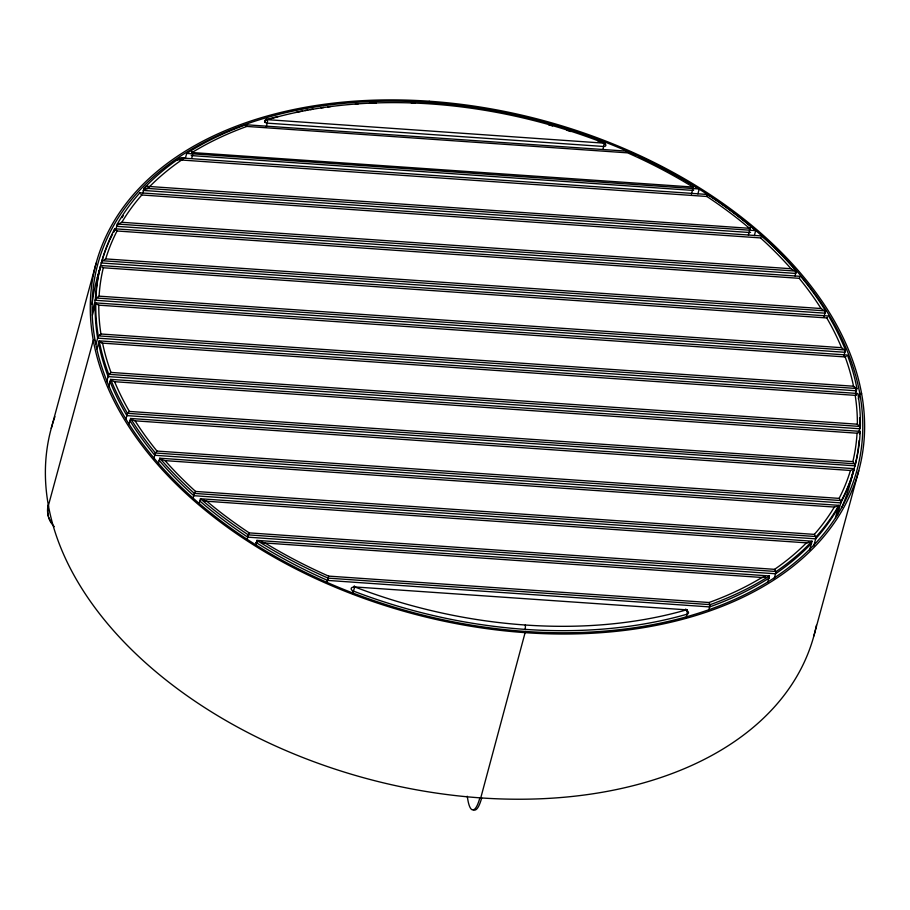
<?xml version="1.0" encoding="UTF-8"?>
<svg xmlns="http://www.w3.org/2000/svg" width="910" height="910" viewBox="0 0 910 910"><rect width="100%" height="100%" fill="white"/><g stroke="black" fill="none" stroke-linecap="round" stroke-linejoin="round"><path stroke-width="1.36" d="M811.424 543.463L811.345 542.849A1.649 0.91 -41.1 0 1 811.424 543.463A390.219 251.865 15.2 0 1 775.559 573.766L247.736 537.15L248.237 535.501M768.813 578.225L768.802 577.827A1.24 0.739 -35.8 0 1 768.813 578.225A390.219 251.865 15.2 0 1 709.641 606.913L327.52 580.409L327.941 578.783M192.658 154.541L191.748 158.249M692.681 189.234L691.429 194.228M856.333 390.788L855.969 388.866L856.208 389.4A2.446 1.661 54 0 1 856.344 390.799L97.643 338.145A390.219 251.865 15.2 0 1 95.186 305.191A2.525 1.638 58.8 0 1 95.778 304.372A3.185 2.07 59 0 1 96.028 304.281M110.554 380.983A2.241 1.57 48.8 0 0 110.042 381.643A390.219 251.865 15.2 0 0 126.9 415.62L854.911 465.818A2.889 1.786 63.6 0 0 854.797 464.646M709.629 606.924L709.766 605.275M260.886 542.007L265.117 543.008A387.137 249.886 15.2 0 0 328.601 576.11L328.362 577.042M604.251 143.416L604.365 142.54L603.046 149.069M51.256 428.371L96.141 263.161M823.994 316.669L825.563 310.901A390.231 251.877 15.2 0 0 800.72 276.378L114.728 228.785A390.231 251.877 15.2 0 0 101.954 260.704L95.948 282.817A390.231 251.877 15.2 0 0 92.092 304.315M92.57 310.276L95.903 297.991A390.231 251.877 15.2 0 1 100.669 265.527L828.657 316.032A390.231 251.877 15.2 0 1 845.447 349.997L843.888 355.764M113.784 232.243L114.728 228.785M92.41 315.19L95.755 302.905L847.415 355.048A390.231 251.877 15.2 0 1 856.947 388.513L855.65 393.291M115.672 230.071L117.31 224.042A390.231 251.877 15.2 0 1 139.844 192.818M48.401 505.516L93.286 340.306L95.084 340.431M96.073 343.946L98.269 335.87A390.231 251.877 15.2 0 1 95.778 302.905M96.983 348.928L99.167 340.852L857.857 393.495A390.231 251.877 15.2 0 1 860.371 426.471L858.801 432.239M142.745 193.125L144.087 188.177L755.687 230.617L754.344 235.554M106.732 381.597L108.711 374.317A390.231 251.877 15.2 0 1 99.19 340.863M108.7 386.659L110.667 379.368L860.212 431.374A390.231 251.877 15.2 0 1 855.468 463.85L849.485 485.974A390.231 251.877 15.2 0 1 841.727 507.496M185.344 158.363L186.686 153.415A390.231 251.877 15.2 0 1 245.893 124.738L627.98 151.242A390.231 251.877 15.2 0 1 699.221 188.984L697.879 193.921M125.83 419.362L127.468 413.333L855.468 463.85M128.924 424.504L130.562 418.475L854.183 468.673A390.231 251.877 15.2 0 1 841.397 500.591L837.325 515.583M153.767 459.027L155.405 452.998A390.231 251.877 15.2 0 1 130.585 418.475M158.169 464.248L159.807 458.219L838.804 505.334L835.471 517.619M264.969 122.509L265.663 119.927A2.468 1.297 73.6 0 1 267.506 119.665A387.774 250.295 15.2 0 1 603.944 143.006L604.763 143.041M266.255 127.013L267.574 121.371L266.767 119.29M193.068 498.191L194.365 493.413A390.231 251.877 15.2 0 1 159.819 458.219M199.085 503.696L200.427 498.76L812.038 541.188L809.695 549.833M247.008 539.823L248.35 534.875A390.231 251.877 15.2 0 1 200.45 498.76M255.562 545.329L256.904 540.392L769.428 575.95L767.756 582.127M326.792 583.071L328.135 578.134A390.231 251.877 15.2 0 1 256.916 540.392M352.545 593.502L354.82 586.95L687.084 609.882M480.764 797.899L525.434 631.449M748.407 234.973L749.089 232.471A3.083 0.694 -86 0 0 749.351 231.06M686.151 617.924L687.164 614.17A3.083 1.991 15.2 0 0 687.414 610.928M795.021 275.935L796.318 271.146A390.231 251.877 15.2 0 0 761.761 235.963M708.606 610.678L710.244 604.649A390.231 251.877 15.2 0 0 769.428 575.95M774.16 578.908L776.173 571.503A390.231 251.877 15.2 0 0 812.038 541.188M813.79 545.795L816.293 536.57A390.231 251.877 15.2 0 0 838.804 505.334M858.335 398.91L859.802 393.484L861.599 393.609M859.586 433.683L860.212 431.374M813.858 635.965L858.744 470.754A395.179 255.073 15.2 0 0 344.958 101.954A395.179 255.073 15.2 0 0 228.626 528.164A395.179 255.073 15.2 0 0 858.744 470.754M837.644 506.586L838.076 506.859A1.9 0.955 -45 0 1 838.201 507.598A390.219 251.865 15.2 0 1 815.678 538.834L193.75 495.688L194.171 494.403M750.613 232.277A3.083 1.991 15.2 0 1 749.089 232.471L143.462 190.452L144.861 188.984L147.818 188.438A387.137 249.886 15.2 0 1 184.309 158.181M248.635 534.329L249.192 532.885L774.581 569.341A387.137 249.886 15.2 0 0 806.431 542.849L809.195 542.326M108.142 376.603A390.219 251.865 15.2 0 1 98.599 343.138L99.281 342.319M143.462 190.452L145.156 188.848L147.818 188.438M195.002 492.481L195.559 491.445L814.348 534.386L815.11 535.512M98.2 336.939L97.643 338.145A2.446 0.876 -55.8 0 1 98.291 336.814M156.247 452.042L156.929 451.053L839.111 498.384L839.998 499.488M140.891 194.285L141.767 194.99L760.567 237.919L761.01 237.305M96.005 298.901L95.732 299.31A2.184 0.899 -52.4 0 0 95.277 300.277L844.833 352.272A2.241 1.57 48.8 0 0 844.707 351.044L844.628 350.839M128.537 412.378L129.345 411.422L852.841 461.62L853.853 462.701M109.678 373.771L110.963 372.429L857.368 424.208L858.858 425.743M116.014 230.287L117.003 230.992L799.185 278.324L799.765 277.721M102.432 261.25L101.829 261.966A2.07 0.944 -49.1 0 0 101.306 262.967L824.938 313.176A2.138 1.547 43.4 0 0 824.733 311.914L824.642 311.709M99.452 335.312L100.93 334.004L853.534 386.227L855.229 387.751M99.531 335.221L100.93 334.004A387.137 249.886 15.2 0 1 98.781 305.168L97.074 304.315M117.822 224.736L117.197 225.407A1.9 0.967 -45.2 0 0 116.673 226.328L795.704 273.432A1.968 1.456 37.4 0 0 795.511 272.352L795.272 271.919M102.17 267.051L103.285 267.756L826.78 317.954L827.486 317.374M192.033 152.732L192.636 152.186A387.774 250.295 15.2 0 1 246.826 126.433L627.638 152.857A387.774 250.295 15.2 0 1 692.669 186.88L693.522 187.323M266.892 120.211L267.506 119.665L604.82 143.211M97.336 297.433L99.053 296.159L841.545 347.677L843.479 349.201M628.048 152.425L627.422 152.266M98.758 305.157L845.163 356.947L846.266 356.288M103.66 260.146L105.674 258.906L821.07 308.536L823.288 310.071M177.257 159.728L178.861 159.068L177.257 159.728L706.933 196.48A3.083 1.081 -56.5 0 1 707.764 196.116M119.438 223.507L121.826 222.302L791.052 268.734L793.657 270.281M353.876 587.485L354.82 586.95L354.206 586.359M112.465 380.824L114.58 381.7L857.061 433.205L858.608 432.591M686.788 609.609L686.129 609.939A387.137 249.886 15.2 0 1 354.843 586.95M132.655 419.942L135.055 420.829L850.44 470.47L852.283 469.867M266.664 119.984L267.506 119.665L266.619 119.415M191.794 152.516L693.545 187.085M160.046 459.721L159.841 459.8A1.968 1.456 37.4 0 0 159.17 460.483M162.287 459.721L165.063 460.631L834.299 507.063L836.517 506.495M856.424 394.735L855.195 395.361L102.591 343.138L100.817 342.308M856.492 394.724L855.195 395.361A387.137 249.886 15.2 0 1 857.368 424.208M353.706 587.268L354.82 586.95L353.865 586.506M182.068 158.317L180.68 158.784L184.275 158.169L182.808 158.204M604.627 142.87L603.944 143.006L604.365 143.757M808.831 542.36L806.431 542.849L206.798 501.251L203.942 500.386M765.06 577.054L761.966 577.486L265.117 543.008L261.602 542.121M266.55 119.745L267.506 119.665L266.55 119.574M191.68 152.266L192.636 152.186L192.727 153.267M353.626 587.052L354.82 586.95A3.083 0.694 -86 0 0 354.001 586.631M765.651 577.031L761.966 577.486A387.137 249.886 15.2 0 1 709.061 602.511L328.578 576.11M186.686 153.415L699.221 188.973M139.821 192.806L761.75 235.952M117.31 224.042L796.318 271.146M101.943 260.692L825.563 310.901M95.903 297.991L845.447 349.997M98.269 335.87L856.947 388.513M108.711 374.317L860.371 426.471M859.597 417.838A390.219 251.865 15.2 0 1 859.757 428.747L108.085 376.592A2.764 0.853 -58.8 0 1 108.756 375.113M155.405 452.998L841.397 500.591M853.193 469.947L853.523 470.22A2.07 0.944 -49.1 0 1 853.58 470.948A390.219 251.865 15.2 0 1 840.783 502.866L154.78 455.273A390.219 251.865 15.2 0 1 129.993 420.75A2.138 1.547 43.4 0 1 130.517 420.067M194.365 493.413L816.293 536.57M248.35 534.875L776.173 571.503M328.135 578.134L710.244 604.649M353.66 586.745L354.82 586.95M191.714 152.015L192.636 152.186A2.468 1.615 58.6 0 0 191.669 151.754M203.476 500.295L206.798 501.251M750.432 228.376L145.93 186.254L144.212 188.688A2.787 0.717 -62.1 0 0 143.439 190.474M687.232 610.189L686.129 609.939A3.083 0.694 -86 0 0 685.492 609.279M100.714 342.285L102.591 343.138A387.137 249.886 15.2 0 0 110.986 372.429M687.221 610.405L686.129 609.939A3.083 1.615 74 0 1 687.164 614.17A390.219 251.865 15.2 0 1 353.251 590.999M604.797 143.45L603.944 143.006L604.638 143.643M750.397 228.672L749.328 228.126A387.137 249.886 15.2 0 0 706.933 196.492A3.083 0.694 -86 0 0 706.66 195.752M687.13 610.599L686.129 609.939L686.959 610.758M750.193 228.911L749.328 228.126A3.083 1.376 -49.9 0 1 750.329 227.887M693.363 187.517L692.669 186.88A2.468 0.785 -58.5 0 1 693.284 186.561M855.138 387.649L853.534 386.227A387.137 249.886 15.2 0 0 845.163 356.947M859.495 432.762L859.609 432.944A2.184 0.899 -52.3 0 1 859.609 433.649M774.581 569.341L775.343 570.866M749.851 229.058L749.328 228.126A3.083 0.694 -86 0 1 749.431 229.468M693.09 187.631L692.669 186.88L692.749 187.96M246.61 125.842L246.826 126.433A2.468 1.388 70.1 0 0 246.018 125.921M429.236 101.226L429.452 102.466M467.194 796.205L467.706 798.991A37.048 8.315 -86 0 0 479.854 797.877L481.663 798.002A37.048 8.315 -86 0 1 473.359 809.547M127.491 413.345A390.231 251.877 15.2 0 1 110.69 379.379M144.099 188.188A390.231 251.877 15.2 0 1 179.964 157.874L707.775 194.49A390.231 251.877 15.2 0 1 755.698 230.617M97.256 277.994A390.231 251.877 15.2 0 1 100.76 267.108M852.818 471.824A390.231 251.877 15.2 0 1 852.295 474.497M852.01 475.828A390.231 251.877 15.2 0 1 850.77 481.14M850.44 470.47A387.137 249.886 15.2 0 1 839.111 498.384M834.299 507.063A387.137 249.886 15.2 0 1 814.348 534.375M249.215 532.885A387.137 249.886 15.2 0 1 206.82 501.251M195.582 491.445A387.137 249.886 15.2 0 1 165.097 460.631M156.964 451.053A387.137 249.886 15.2 0 1 135.089 420.841M129.379 411.422A387.137 249.886 15.2 0 1 114.603 381.7M99.088 296.171A387.137 249.886 15.2 0 1 103.308 267.767M105.708 258.906A387.137 249.886 15.2 0 1 117.037 231.004M121.849 222.313A387.137 249.886 15.2 0 1 141.801 195.002M760.567 237.931A387.137 249.886 15.2 0 1 791.063 268.746M799.196 278.324A387.137 249.886 15.2 0 1 821.07 308.547M826.78 317.954A387.137 249.886 15.2 0 1 841.545 347.677M857.061 433.217A387.137 249.886 15.2 0 1 852.841 461.62M327.554 580.398A390.219 251.865 15.2 0 1 256.324 542.667M247.77 537.15A390.219 251.865 15.2 0 1 199.859 501.035M193.796 495.688A390.219 251.865 15.2 0 1 159.227 460.494M95.334 300.277A390.219 251.865 15.2 0 1 100.077 267.813M101.363 262.979A390.219 251.865 15.2 0 1 106.902 246.746M107.334 245.689A390.219 251.865 15.2 0 1 109.598 240.411M110.076 239.364A390.219 251.865 15.2 0 1 112.567 234.154M116.742 226.328A390.219 251.865 15.2 0 1 118.004 224.144M121.997 217.672A390.219 251.865 15.2 0 1 123.396 215.545M859.142 440.531A390.219 251.865 15.2 0 1 854.854 466.125M840.703 501.103A2.935 1.706 68.1 0 1 840.806 502.877M154.768 455.284A2.935 0.592 -64.8 0 1 155.292 453.897M693.659 190.213A2.468 1.592 15.2 0 1 692.476 190.361L192.442 155.667A2.468 1.592 15.2 0 1 191.18 155.348M98.542 343.127A2.446 1.649 54 0 1 99.281 342.331M859.757 428.747A2.525 1.638 58.9 0 0 859.688 427.404A3.185 2.07 59 0 0 859.495 426.87M126.843 415.62A2.844 0.728 -61.8 0 1 127.434 414.186M775.616 572.094A2.935 1.41 77.5 0 1 775.559 573.778M114.08 231.038A2.935 1.706 68.1 0 1 115.104 230.116M353.216 590.999A3.083 1.991 15.2 0 1 351.192 588.554A3.083 1.991 15.2 0 1 353.831 587.155M525.298 625.022A3.083 0.694 -86 0 1 525.059 629.367M815.747 537.526A2.889 1.558 72.6 0 1 815.678 538.845M100.123 267.517A2.889 1.786 63.6 0 1 100.6 267.005M709.061 602.511A3.276 1.342 83.1 0 1 709.607 604.058M266.892 119.563A390.242 251.877 15.2 0 1 278.085 116.503M295.977 112.34A390.242 251.877 15.2 0 1 302.495 111.031M305.123 110.531A390.242 251.877 15.2 0 1 307.751 110.053M310.401 109.587A390.242 251.877 15.2 0 1 313.051 109.132M321.082 107.869A390.242 251.877 15.2 0 1 323.778 107.482M327.839 106.925A390.242 251.877 15.2 0 1 330.546 106.572M355.378 104.104A390.242 251.877 15.2 0 1 358.176 103.911M369.426 103.285A390.242 251.877 15.2 0 1 376.126 103.023M411.411 103.114A390.242 251.877 15.2 0 1 415.37 103.274M548.662 124.829A390.242 251.877 15.2 0 1 552.609 125.955M566.998 130.301A390.242 251.877 15.2 0 1 570.9 131.541M597.915 140.993A390.242 251.877 15.2 0 1 601.715 142.438M265.663 119.927A2.468 1.592 15.2 0 0 264.742 121.701A2.468 1.592 15.2 0 0 267.312 123.146L603.751 146.487A2.468 1.592 15.2 0 0 605.651 144.485M604.832 143.7A2.468 1.592 15.2 0 1 605.309 144.076M816.384 625.352A395.179 255.073 15.2 0 1 364.375 777.959A395.179 255.073 15.2 0 1 54.919 416.666M638.365 156.258A393.325 253.879 15.2 0 1 700.962 612.407A393.325 253.879 15.2 0 1 93.912 333.219A393.325 253.879 15.2 0 1 635.874 155.109M52.223 523.386A37.048 27.05 -10.3 0 1 48.89 517.676M48.458 516.459A37.048 27.05 -10.3 0 1 48.287 504.891L48.503 506.142A37.048 27.05 -10.3 0 0 54.304 526.674M256.381 542.462L256.279 542.667A1.285 0.978 21.6 0 1 256.631 542.235L257.792 541.86L256.381 542.462M199.995 500.693L199.813 501.035A1.649 1.24 30.1 0 1 200.348 500.443L199.995 500.693"/></g></svg>
